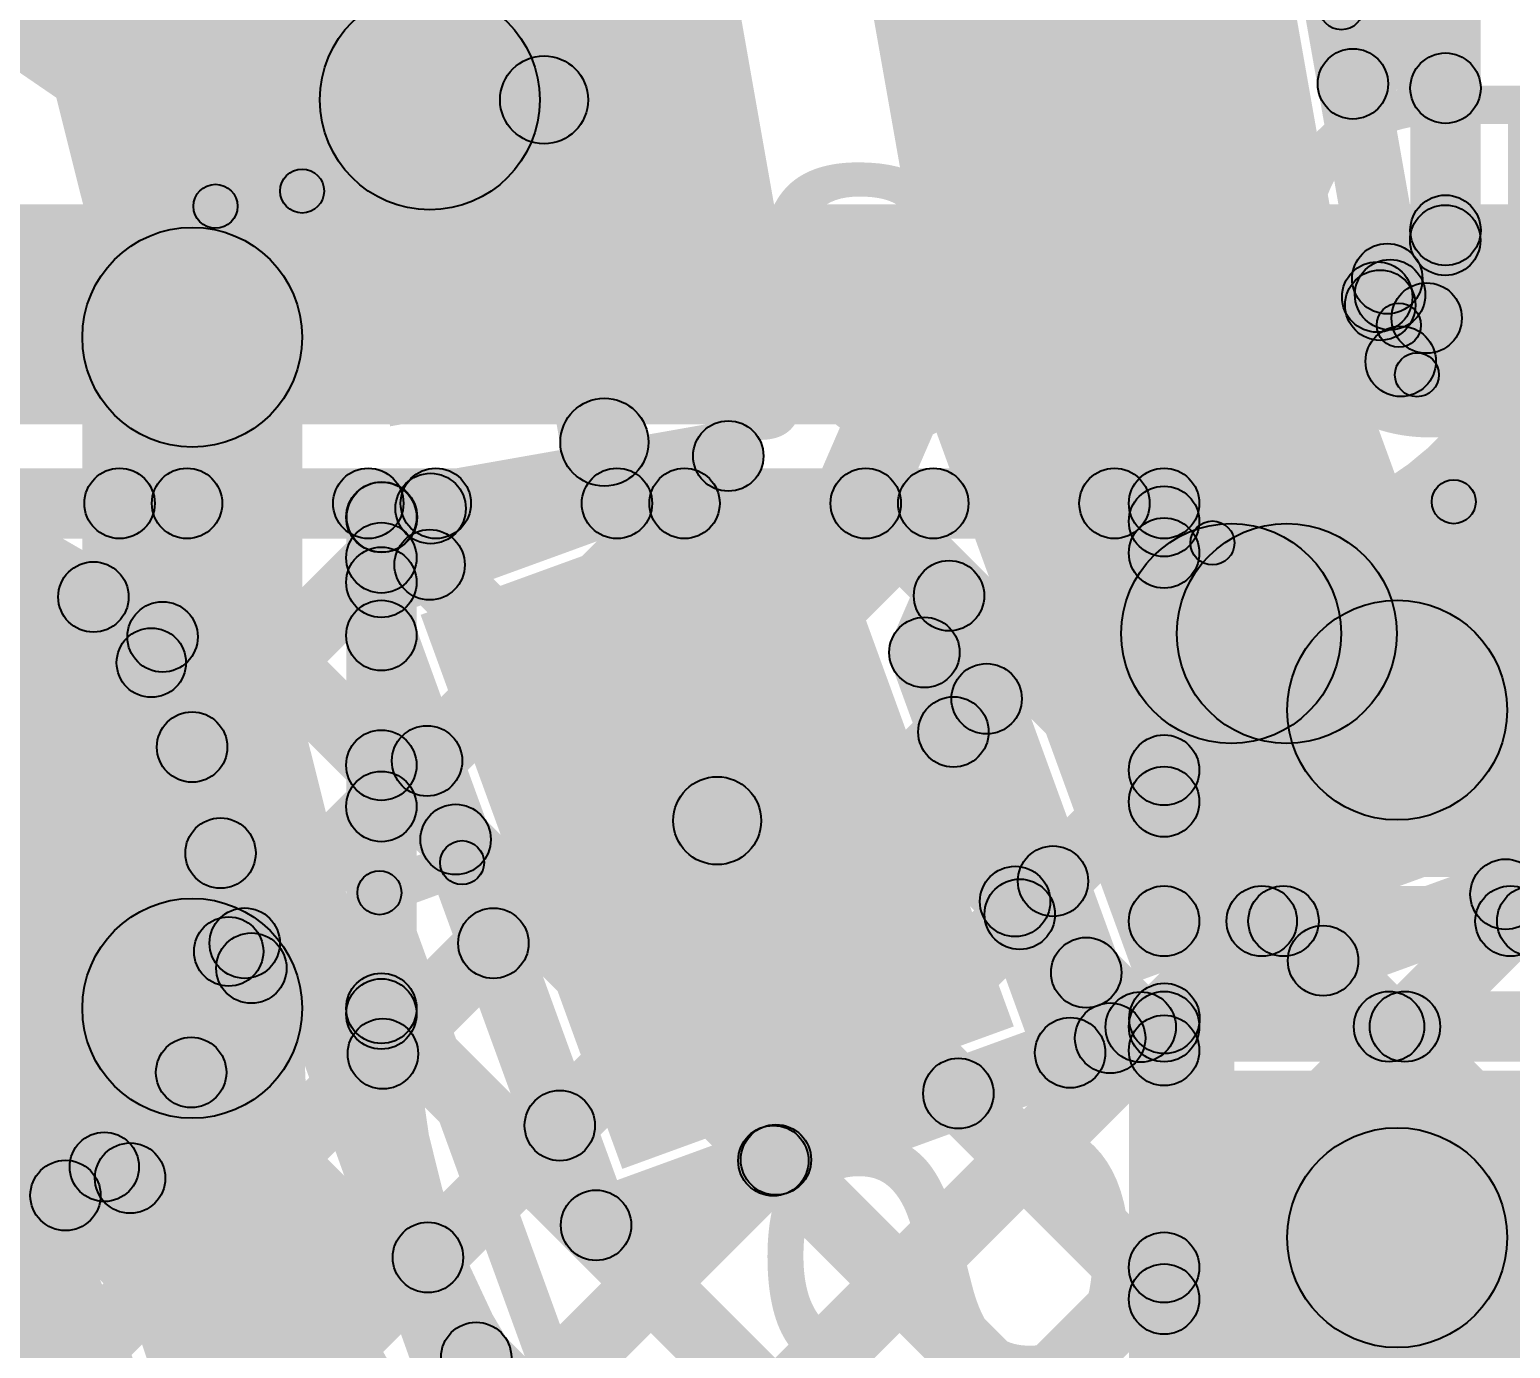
# Model space of a CAD drawing. Header units: millimetres. Extents: x -2.17 to 2.17, y -2.17 to 2.17.
# Drawn here: x -1.1565 to -0.9881, y -0.3796 to -0.2296 of the extents above; entities that cross this region are included whole.
import ezdxf

# ---------------------------------------------------------------- set-up
doc = ezdxf.new("R2010")
doc.units = ezdxf.units.MM
doc.header["$MEASUREMENT"] = 0
for name, color, linetype in [('BottomLayer', 5, 'Continuous'), ('BottomOverlay', 54, 'Continuous'), ('BottomPaste', 16, 'Continuous'), ('BottomSolder', 6, 'Continuous'), ('Mechanical2', 216, 'Continuous'), ('TopLayer', 1, 'Continuous'), ('TopOverlay', 2, 'Continuous'), ('TopPaste', 8, 'Continuous'), ('TopSolder', 216, 'Continuous')]:
    doc.layers.add(name, color=color, linetype=linetype)

# ---------------------------------------------------------------- blocks, each defined once
blk = doc.blocks.new('S______B______B_48')
at = {"layer": 'BottomLayer'}
for points in [[(-0.015, 0.0175), (-0.015, -0.0175), (-0.045, -0.0175), (-0.045, 0.0175)], [(0.045, 0.0175), (0.045, -0.0175), (0.015, -0.0175), (0.015, 0.0175)]]:
    blk.add_hatch(color=5, dxfattribs=at).paths.add_polyline_path(points)
at = {"layer": 'BottomOverlay'}
h = blk.add_hatch(color=54, dxfattribs=at)
edge = h.paths.add_edge_path()
edge.add_arc((-0.049, 0.021), 0.0025, 0, 360)
h = blk.add_hatch(color=54, dxfattribs=at)
edge = h.paths.add_edge_path()
edge.add_arc((-0.049, 0.021), 0.0025, 0, 360)
for points in [[(-0.049, 0.0185), (-0.049, 0.0235), (0.049, 0.0235), (0.049, 0.0185)], [(-0.0515, 0.021), (-0.0465, 0.021), (-0.0465, -0.021), (-0.0515, -0.021)], [(0.0465, 0.021), (0.0515, 0.021), (0.0515, -0.021), (0.0465, -0.021)], [(-0.049, -0.0235), (-0.049, -0.0185), (0.049, -0.0185), (0.049, -0.0235)]]:
    blk.add_hatch(color=54, dxfattribs=at).paths.add_polyline_path(points)
h = blk.add_hatch(color=54, dxfattribs=at)
edge = h.paths.add_edge_path()
edge.add_arc((0.049, 0.021), 0.0025, 0, 360)
h = blk.add_hatch(color=54, dxfattribs=at)
edge = h.paths.add_edge_path()
edge.add_arc((0.049, 0.021), 0.0025, 0, 360)
h = blk.add_hatch(color=54, dxfattribs=at)
edge = h.paths.add_edge_path()
edge.add_arc((-0.049, -0.021), 0.0025, 0, 360)
h = blk.add_hatch(color=54, dxfattribs=at)
edge = h.paths.add_edge_path()
edge.add_arc((-0.049, -0.021), 0.0025, 0, 360)
h = blk.add_hatch(color=54, dxfattribs=at)
edge = h.paths.add_edge_path()
edge.add_arc((0.049, -0.021), 0.0025, 0, 360)
h = blk.add_hatch(color=54, dxfattribs=at)
edge = h.paths.add_edge_path()
edge.add_arc((0.049, -0.021), 0.0025, 0, 360)
at = {"layer": 'BottomPaste'}
for points in [[(-0.015, 0.0175), (-0.015, -0.0175), (-0.045, -0.0175), (-0.045, 0.0175)], [(0.045, 0.0175), (0.045, -0.0175), (0.015, -0.0175), (0.015, 0.0175)]]:
    blk.add_hatch(color=16, dxfattribs=at).paths.add_polyline_path(points)
at = {"layer": 'BottomSolder'}
for points in [[(-0.011, 0.0215), (-0.011, -0.0215), (-0.049, -0.0215), (-0.049, 0.0215)], [(0.049, 0.0215), (0.049, -0.0215), (0.011, -0.0215), (0.011, 0.0215)]]:
    blk.add_hatch(color=6, dxfattribs=at).paths.add_polyline_path(points)
at = {"layer": 'BottomOverlay'}
for centre in [(-0.049, 0.021), (-0.049, 0.021), (0.049, 0.021), (0.049, 0.021), (-0.049, -0.021), (-0.049, -0.021), (0.049, -0.021), (0.049, -0.021)]:
    blk.add_circle(centre, 0.0025, dxfattribs=at)
blk = doc.blocks.new('TEST_POINT_B_111')
at = {"layer": 'BottomLayer'}
blk.add_hatch(color=5, dxfattribs=at).paths.add_polyline_path([(0.015, 0.03), (-0.015, 0.03), (-0.03, 0.015), (-0.03, -0.015), (-0.015, -0.03), (0.015, -0.03), (0.03, -0.015), (0.03, 0.015)])
at = {"layer": 'BottomOverlay'}
h = blk.add_hatch(color=54, dxfattribs=at)
edge = h.paths.add_edge_path()
edge.add_arc((-0.017, 0.037), 0.00394, 0, 360)
h = blk.add_hatch(color=54, dxfattribs=at)
edge = h.paths.add_edge_path()
edge.add_arc((-0.017, 0.037), 0.00394, 0, 360)
h = blk.add_hatch(color=54, dxfattribs=at)
edge = h.paths.add_edge_path()
edge.add_arc((-0.017, 0.037), 0.00394, 0, 360)
for points in [[(0.017, 0.04094), (0.017, 0.03306), (-0.017, 0.03306), (-0.017, 0.04094)], [(0.017, 0.04094), (0.017, 0.03306), (-0.017, 0.03306), (-0.017, 0.04094)], [(-0.01978, 0.03978), (-0.01422, 0.03422), (-0.03422, 0.01422), (-0.03978, 0.01978)], [(0.03978, 0.01978), (0.03422, 0.01422), (0.01422, 0.03422), (0.01978, 0.03978)], [(-0.03306, -0.017), (-0.04094, -0.017), (-0.04094, 0.017), (-0.03306, 0.017)], [(0.04094, -0.017), (0.03306, -0.017), (0.03306, 0.017), (0.04094, 0.017)], [(-0.01422, -0.03422), (-0.01978, -0.03978), (-0.03978, -0.01978), (-0.03422, -0.01422)], [(0.03422, -0.01422), (0.03978, -0.01978), (0.01978, -0.03978), (0.01422, -0.03422)], [(0.017, -0.03306), (0.017, -0.04094), (-0.017, -0.04094), (-0.017, -0.03306)], [(0.017, -0.03306), (0.017, -0.04094), (-0.017, -0.04094), (-0.017, -0.03306)]]:
    blk.add_hatch(color=54, dxfattribs=at).paths.add_polyline_path(points)
h = blk.add_hatch(color=54, dxfattribs=at)
edge = h.paths.add_edge_path()
edge.add_arc((0.017, 0.037), 0.00394, 0, 360)
h = blk.add_hatch(color=54, dxfattribs=at)
edge = h.paths.add_edge_path()
edge.add_arc((0.017, 0.037), 0.00394, 0, 360)
h = blk.add_hatch(color=54, dxfattribs=at)
edge = h.paths.add_edge_path()
edge.add_arc((0.017, 0.037), 0.00394, 0, 360)
h = blk.add_hatch(color=54, dxfattribs=at)
edge = h.paths.add_edge_path()
edge.add_arc((-0.037, 0.017), 0.00394, 0, 360)
h = blk.add_hatch(color=54, dxfattribs=at)
edge = h.paths.add_edge_path()
edge.add_arc((-0.037, 0.017), 0.00394, 0, 360)
h = blk.add_hatch(color=54, dxfattribs=at)
edge = h.paths.add_edge_path()
edge.add_arc((0.037, 0.017), 0.00394, 0, 360)
h = blk.add_hatch(color=54, dxfattribs=at)
edge = h.paths.add_edge_path()
edge.add_arc((0.037, 0.017), 0.00394, 0, 360)
h = blk.add_hatch(color=54, dxfattribs=at)
edge = h.paths.add_edge_path()
edge.add_arc((-0.037, -0.017), 0.00394, 0, 360)
h = blk.add_hatch(color=54, dxfattribs=at)
edge = h.paths.add_edge_path()
edge.add_arc((-0.037, -0.017), 0.00394, 0, 360)
h = blk.add_hatch(color=54, dxfattribs=at)
edge = h.paths.add_edge_path()
edge.add_arc((0.037, -0.017), 0.00394, 0, 360)
h = blk.add_hatch(color=54, dxfattribs=at)
edge = h.paths.add_edge_path()
edge.add_arc((0.037, -0.017), 0.00394, 0, 360)
h = blk.add_hatch(color=54, dxfattribs=at)
edge = h.paths.add_edge_path()
edge.add_arc((-0.017, -0.037), 0.00394, 0, 360)
h = blk.add_hatch(color=54, dxfattribs=at)
edge = h.paths.add_edge_path()
edge.add_arc((-0.017, -0.037), 0.00394, 0, 360)
h = blk.add_hatch(color=54, dxfattribs=at)
edge = h.paths.add_edge_path()
edge.add_arc((-0.017, -0.037), 0.00394, 0, 360)
h = blk.add_hatch(color=54, dxfattribs=at)
edge = h.paths.add_edge_path()
edge.add_arc((0.017, -0.037), 0.00394, 0, 360)
h = blk.add_hatch(color=54, dxfattribs=at)
edge = h.paths.add_edge_path()
edge.add_arc((0.017, -0.037), 0.00394, 0, 360)
h = blk.add_hatch(color=54, dxfattribs=at)
edge = h.paths.add_edge_path()
edge.add_arc((0.017, -0.037), 0.00394, 0, 360)
at = {"layer": 'BottomPaste'}
blk.add_hatch(color=16, dxfattribs=at).paths.add_polyline_path([(0.015, 0.03), (-0.015, 0.03), (-0.03, 0.015), (-0.03, -0.015), (-0.015, -0.03), (0.015, -0.03), (0.03, -0.015), (0.03, 0.015)])
at = {"layer": 'BottomSolder'}
blk.add_hatch(color=6, dxfattribs=at).paths.add_polyline_path([(0.017, 0.034), (-0.017, 0.034), (-0.034, 0.017), (-0.034, -0.017), (-0.017, -0.034), (0.017, -0.034), (0.034, -0.017), (0.034, 0.017)])
at = {"layer": 'BottomOverlay'}
for centre in [(-0.017, 0.037), (-0.017, 0.037), (-0.017, 0.037), (0.017, 0.037), (0.017, 0.037), (0.017, 0.037), (-0.037, 0.017), (-0.037, 0.017), (0.037, 0.017), (0.037, 0.017), (-0.037, -0.017), (-0.037, -0.017), (0.037, -0.017), (0.037, -0.017), (-0.017, -0.037), (-0.017, -0.037), (-0.017, -0.037), (0.017, -0.037), (0.017, -0.037), (0.017, -0.037)]:
    blk.add_circle(centre, 0.00394, dxfattribs=at)
blk = doc.blocks.new('WS2812B_M____215')
at = {"layer": 'TopLayer'}
for points in [[(0.03504, 0.05079), (0.09409, 0.05079), (0.09409, 0.01142), (0.03504, 0.01142)], [(0.03504, -0.01142), (0.09409, -0.01142), (0.09409, -0.05079), (0.03504, -0.05079)]]:
    blk.add_hatch(color=1, dxfattribs=at).paths.add_polyline_path(points)
at = {"layer": 'TopOverlay'}
h = blk.add_hatch(color=2, dxfattribs=at)
edge = h.paths.add_edge_path()
edge.add_arc((0.07, 0.06), 0.0025, 0, 360)
h = blk.add_hatch(color=2, dxfattribs=at)
edge = h.paths.add_edge_path()
edge.add_arc((0.07, -0.06), 0.0025, 0, 360)
for points in [[(0.0725, -0.07), (0.0675, -0.07), (0.0675, -0.06), (0.0725, -0.06)], [(-0.07, -0.0725), (-0.07, -0.0675), (0.07, -0.0675), (0.07, -0.0725)]]:
    blk.add_hatch(color=2, dxfattribs=at).paths.add_polyline_path(points)
h = blk.add_hatch(color=2, dxfattribs=at)
edge = h.paths.add_edge_path()
edge.add_arc((0.07, -0.07), 0.0025, 0, 360)
h = blk.add_hatch(color=2, dxfattribs=at)
edge = h.paths.add_edge_path()
edge.add_arc((0.07, -0.07), 0.0025, 0, 360)
at = {"layer": 'TopPaste'}
for points in [[(0.03504, 0.05079), (0.09409, 0.05079), (0.09409, 0.01142), (0.03504, 0.01142)], [(0.03504, -0.01142), (0.09409, -0.01142), (0.09409, -0.05079), (0.03504, -0.05079)]]:
    blk.add_hatch(color=8, dxfattribs=at).paths.add_polyline_path(points)
at = {"layer": 'TopSolder'}
for points in [[(0.03104, 0.05479), (0.09809, 0.05479), (0.09809, 0.00742), (0.03104, 0.00742)], [(0.03104, -0.00742), (0.09809, -0.00742), (0.09809, -0.05479), (0.03104, -0.05479)]]:
    blk.add_hatch(color=216, dxfattribs=at).paths.add_polyline_path(points)
at = {"layer": 'TopOverlay'}
for centre in [(0.07, 0.06), (0.07, -0.06), (0.07, -0.07), (0.07, -0.07)]:
    blk.add_circle(centre, 0.0025, dxfattribs=at)
blk = doc.blocks.new('WS2812B_M____216')
at = {"layer": 'TopLayer'}
for points in [[(-0.09409, 0.05079), (-0.03504, 0.05079), (-0.03504, 0.01142), (-0.09409, 0.01142)], [(-0.09409, -0.01142), (-0.03504, -0.01142), (-0.03504, -0.05079), (-0.09409, -0.05079)]]:
    blk.add_hatch(color=1, dxfattribs=at).paths.add_polyline_path(points)
at = {"layer": 'TopOverlay'}
for points in [[(-0.0675, 0.06), (-0.0725, 0.06), (-0.0725, 0.07), (-0.0675, 0.07)], [(-0.0675, -0.07), (-0.0725, -0.07), (-0.0725, -0.06), (-0.0675, -0.06)], [(-0.07, -0.0725), (-0.07, -0.0675), (0.07, -0.0675), (0.07, -0.0725)]]:
    blk.add_hatch(color=2, dxfattribs=at).paths.add_polyline_path(points)
h = blk.add_hatch(color=2, dxfattribs=at)
edge = h.paths.add_edge_path()
edge.add_arc((-0.091, 0.061), 0.0025, 0, 360)
h = blk.add_hatch(color=2, dxfattribs=at)
edge = h.paths.add_edge_path()
edge.add_arc((-0.085, 0.061), 0.0025, 0, 360)
h = blk.add_hatch(color=2, dxfattribs=at)
edge = h.paths.add_edge_path()
edge.add_arc((-0.07, 0.06), 0.0025, 0, 360)
h = blk.add_hatch(color=2, dxfattribs=at)
edge = h.paths.add_edge_path()
edge.add_arc((-0.07, -0.06), 0.0025, 0, 360)
h = blk.add_hatch(color=2, dxfattribs=at)
edge = h.paths.add_edge_path()
edge.add_arc((-0.07, -0.07), 0.0025, 0, 360)
h = blk.add_hatch(color=2, dxfattribs=at)
edge = h.paths.add_edge_path()
edge.add_arc((-0.07, -0.07), 0.0025, 0, 360)
at = {"layer": 'TopPaste'}
for points in [[(-0.09409, 0.05079), (-0.03504, 0.05079), (-0.03504, 0.01142), (-0.09409, 0.01142)], [(-0.09409, -0.01142), (-0.03504, -0.01142), (-0.03504, -0.05079), (-0.09409, -0.05079)]]:
    blk.add_hatch(color=8, dxfattribs=at).paths.add_polyline_path(points)
at = {"layer": 'TopSolder'}
for points in [[(-0.09809, 0.05479), (-0.03104, 0.05479), (-0.03104, 0.00742), (-0.09809, 0.00742)], [(-0.09809, -0.00742), (-0.03104, -0.00742), (-0.03104, -0.05479), (-0.09809, -0.05479)]]:
    blk.add_hatch(color=216, dxfattribs=at).paths.add_polyline_path(points)
at = {"layer": 'TopOverlay', "const_width": 0.005}
blk.add_lwpolyline([(-0.085, 0.061, 1), (-0.091, 0.061, 1)], format="xyb", close=True, dxfattribs=at)
at = {"layer": 'TopOverlay'}
for centre in [(-0.091, 0.061), (-0.085, 0.061), (-0.07, 0.06), (-0.07, -0.06), (-0.07, -0.07), (-0.07, -0.07)]:
    blk.add_circle(centre, 0.0025, dxfattribs=at)

msp = doc.modelspace()

# ---------------------------------------------------------------- hatches: boundary and pattern name
at = {"layer": 'BottomLayer'}
for points in [[(-2.072, -0.2745), (-2.072, -0.2495), (-0.707, -0.2495), (-0.707, -0.2745)], [(-2.02145, -0.2875), (-2.02145, -0.2795), (-1.0275, -0.2795), (-1.0275, -0.2875)], [(-1.20267, -0.43809), (-1.20833, -0.43243), (-1.05657, -0.28067), (-1.05091, -0.28633)], [(-1.14641, -0.29697), (-1.15207, -0.29131), (-1.14142, -0.28067), (-1.13577, -0.28633)], [(-1.1491, -0.28633), (-1.14345, -0.28067), (-1.01967, -0.40445), (-1.02533, -0.4101)], [(-1.13519, -0.31404), (-1.14085, -0.30838), (-1.11314, -0.28067), (-1.10748, -0.28633)], [(-1.12921, -0.33634), (-1.13487, -0.33069), (-1.08486, -0.28067), (-1.0792, -0.28633)], [(-1.12082, -0.28633), (-1.11516, -0.28067), (-1.02467, -0.37116), (-1.03033, -0.37682)], [(-1.09253, -0.28633), (-1.08688, -0.28067), (-1.02467, -0.34288), (-1.03033, -0.34853)], [(-1.06425, -0.28633), (-1.05859, -0.28067), (-1.02467, -0.31459), (-1.03033, -0.32025)], [(-1.03597, -0.28633), (-1.03031, -0.28067), (-1.02467, -0.28631), (-1.03033, -0.29197)], [(-1.20267, -0.46637), (-1.20833, -0.46071), (-1.03033, -0.28271), (-1.02467, -0.28837)], [(-1.16726, -0.28836), (-1.16326, -0.28143), (-1.13938, -0.29522), (-1.14338, -0.30215)], [(-1.0235, -0.331), (-1.0315, -0.331), (-1.0315, -0.2835), (-1.0235, -0.2835)], [(-1.001, -0.3195), (-1.001, -0.2945), (-0.94974, -0.2945), (-0.94974, -0.3195)], [(-1.14524, -0.29972), (-1.13751, -0.29765), (-1.12742, -0.33532), (-1.13515, -0.33739)], [(-1.12587, -0.41785), (-1.13152, -0.41219), (-1.03033, -0.311), (-1.02467, -0.31665)], [(-1.13762, -0.3261), (-1.13196, -0.32044), (-1.01967, -0.43273), (-1.02533, -0.43839)], [(-1.10475, -0.42502), (-1.11041, -0.41936), (-1.01922, -0.32817), (-1.01356, -0.33383)], [(-1.0275, -0.335), (-1.0275, -0.327), (-0.9745, -0.327), (-0.9745, -0.335)], [(-1.01675, -0.33383), (-1.01109, -0.32817), (-0.99909, -0.34017), (-1.00475, -0.34583)], [(-0.99728, -0.34583), (-1.00293, -0.34017), (-0.99093, -0.32817), (-0.98528, -0.33383)], [(-0.98847, -0.33383), (-0.98281, -0.32817), (-0.95987, -0.35111), (-0.96553, -0.35677)], [(-1.14161, -0.36223), (-1.14853, -0.35823), (-1.13475, -0.33435), (-1.12782, -0.33835)], [(-1.0275, -0.347), (-1.0275, -0.339), (-0.9745, -0.339), (-0.9745, -0.347)], [(-1.0235, -0.391), (-1.0315, -0.391), (-1.0315, -0.343), (-1.0235, -0.343)], [(-1.14096, -0.35104), (-1.1353, -0.34538), (-1.0474, -0.43328), (-1.05306, -0.43894)], [(-1.18171, -0.37419), (-1.18378, -0.36646), (-1.14611, -0.35637), (-1.14404, -0.3641)], [(-1.15525, -0.36503), (-1.14959, -0.35938), (-1.07569, -0.43328), (-1.08134, -0.43894)], [(-0.9885, -0.43915), (-1.0135, -0.43915), (-1.0135, -0.367), (-0.9885, -0.367)], [(-1.09039, -0.43894), (-1.09604, -0.43328), (-1.03033, -0.36757), (-1.02467, -0.37322)]]:
    msp.add_hatch(color=5, dxfattribs=at).paths.add_polyline_path(points)
h = msp.add_hatch(color=5, dxfattribs=at)
edge = h.paths.add_edge_path()
edge.add_arc((-1.14627, -0.2835), 0.004, 0, 360)
h = msp.add_hatch(color=5, dxfattribs=at)
edge = h.paths.add_edge_path()
edge.add_arc((-1.1386, -0.2835), 0.004, 0, 360)
h = msp.add_hatch(color=5, dxfattribs=at)
edge = h.paths.add_edge_path()
edge.add_arc((-1.11799, -0.2835), 0.004, 0, 360)
h = msp.add_hatch(color=5, dxfattribs=at)
edge = h.paths.add_edge_path()
edge.add_arc((-1.11031, -0.2835), 0.004, 0, 360)
h = msp.add_hatch(color=5, dxfattribs=at)
edge = h.paths.add_edge_path()
edge.add_arc((-1.08971, -0.2835), 0.004, 0, 360)
h = msp.add_hatch(color=5, dxfattribs=at)
edge = h.paths.add_edge_path()
edge.add_arc((-1.08203, -0.2835), 0.004, 0, 360)
h = msp.add_hatch(color=5, dxfattribs=at)
edge = h.paths.add_edge_path()
edge.add_arc((-1.06142, -0.2835), 0.004, 0, 360)
h = msp.add_hatch(color=5, dxfattribs=at)
edge = h.paths.add_edge_path()
edge.add_arc((-1.05374, -0.2835), 0.004, 0, 360)
h = msp.add_hatch(color=5, dxfattribs=at)
edge = h.paths.add_edge_path()
edge.add_arc((-1.03314, -0.2835), 0.004, 0, 360)
h = msp.add_hatch(color=5, dxfattribs=at)
edge = h.paths.add_edge_path()
edge.add_arc((-1.0275, -0.2835), 0.004, 0, 360)
h = msp.add_hatch(color=5, dxfattribs=at)
edge = h.paths.add_edge_path()
edge.add_arc((-1.0275, -0.2835), 0.004, 0, 360)
h = msp.add_hatch(color=5, dxfattribs=at)
edge = h.paths.add_edge_path()
edge.add_arc((-1.0275, -0.28554), 0.004, 0, 360)
h = msp.add_hatch(color=5, dxfattribs=at)
edge = h.paths.add_edge_path()
edge.add_arc((-1.0275, -0.28914), 0.004, 0, 360)
h = msp.add_hatch(color=5, dxfattribs=at)
edge = h.paths.add_edge_path()
edge.add_arc((-1.14924, -0.29414), 0.004, 0, 360)
h = msp.add_hatch(color=5, dxfattribs=at)
edge = h.paths.add_edge_path()
edge.add_arc((-1.001, -0.307), 0.0125, 0, 360)
h = msp.add_hatch(color=5, dxfattribs=at)
edge = h.paths.add_edge_path()
edge.add_arc((-1.14138, -0.29868), 0.004, 0, 360)
h = msp.add_hatch(color=5, dxfattribs=at)
edge = h.paths.add_edge_path()
edge.add_arc((-1.14138, -0.29868), 0.004, 0, 360)
h = msp.add_hatch(color=5, dxfattribs=at)
edge = h.paths.add_edge_path()
edge.add_arc((-1.13802, -0.31121), 0.004, 0, 360)
h = msp.add_hatch(color=5, dxfattribs=at)
edge = h.paths.add_edge_path()
edge.add_arc((-1.0275, -0.31383), 0.004, 0, 360)
h = msp.add_hatch(color=5, dxfattribs=at)
edge = h.paths.add_edge_path()
edge.add_arc((-1.0275, -0.31742), 0.004, 0, 360)
h = msp.add_hatch(color=5, dxfattribs=at)
edge = h.paths.add_edge_path()
edge.add_arc((-1.13479, -0.32327), 0.004, 0, 360)
h = msp.add_hatch(color=5, dxfattribs=at)
edge = h.paths.add_edge_path()
edge.add_arc((-1.0275, -0.331), 0.004, 0, 360)
h = msp.add_hatch(color=5, dxfattribs=at)
edge = h.paths.add_edge_path()
edge.add_arc((-1.0275, -0.331), 0.004, 0, 360)
h = msp.add_hatch(color=5, dxfattribs=at)
edge = h.paths.add_edge_path()
edge.add_arc((-1.01639, -0.331), 0.004, 0, 360)
h = msp.add_hatch(color=5, dxfattribs=at)
edge = h.paths.add_edge_path()
edge.add_arc((-1.01392, -0.331), 0.004, 0, 360)
h = msp.add_hatch(color=5, dxfattribs=at)
edge = h.paths.add_edge_path()
edge.add_arc((-0.98811, -0.331), 0.004, 0, 360)
h = msp.add_hatch(color=5, dxfattribs=at)
edge = h.paths.add_edge_path()
edge.add_arc((-0.98564, -0.331), 0.004, 0, 360)
h = msp.add_hatch(color=5, dxfattribs=at)
edge = h.paths.add_edge_path()
edge.add_arc((-1.13204, -0.33351), 0.004, 0, 360)
h = msp.add_hatch(color=5, dxfattribs=at)
edge = h.paths.add_edge_path()
edge.add_arc((-1.13128, -0.33635), 0.004, 0, 360)
h = msp.add_hatch(color=5, dxfattribs=at)
edge = h.paths.add_edge_path()
edge.add_arc((-1.13128, -0.33635), 0.004, 0, 360)
h = msp.add_hatch(color=5, dxfattribs=at)
edge = h.paths.add_edge_path()
edge.add_arc((-1.0275, -0.343), 0.004, 0, 360)
h = msp.add_hatch(color=5, dxfattribs=at)
edge = h.paths.add_edge_path()
edge.add_arc((-1.0275, -0.343), 0.004, 0, 360)
h = msp.add_hatch(color=5, dxfattribs=at)
edge = h.paths.add_edge_path()
edge.add_arc((-1.00192, -0.343), 0.004, 0, 360)
h = msp.add_hatch(color=5, dxfattribs=at)
edge = h.paths.add_edge_path()
edge.add_arc((-1.00011, -0.343), 0.004, 0, 360)
h = msp.add_hatch(color=5, dxfattribs=at)
edge = h.paths.add_edge_path()
edge.add_arc((-1.0275, -0.34571), 0.004, 0, 360)
h = msp.add_hatch(color=5, dxfattribs=at)
edge = h.paths.add_edge_path()
edge.add_arc((-1.13813, -0.34821), 0.004, 0, 360)
h = msp.add_hatch(color=5, dxfattribs=at)
edge = h.paths.add_edge_path()
edge.add_arc((-1.001, -0.367), 0.0125, 0, 360)
h = msp.add_hatch(color=5, dxfattribs=at)
edge = h.paths.add_edge_path()
edge.add_arc((-1.14507, -0.36023), 0.004, 0, 360)
h = msp.add_hatch(color=5, dxfattribs=at)
edge = h.paths.add_edge_path()
edge.add_arc((-1.14507, -0.36023), 0.004, 0, 360)
h = msp.add_hatch(color=5, dxfattribs=at)
edge = h.paths.add_edge_path()
edge.add_arc((-1.15242, -0.3622), 0.004, 0, 360)
h = msp.add_hatch(color=5, dxfattribs=at)
edge = h.paths.add_edge_path()
edge.add_arc((-1.0275, -0.37039), 0.004, 0, 360)
h = msp.add_hatch(color=5, dxfattribs=at)
edge = h.paths.add_edge_path()
edge.add_arc((-1.0275, -0.37399), 0.004, 0, 360)
at = {"layer": 'TopLayer'}
for points in [[(-1.01912, -0.18458), (-1.01124, -0.18319), (-0.99786, -0.25908), (-1.00574, -0.26046)], [(-1.10979, -0.19955), (-1.09994, -0.19782), (-1.09308, -0.23674), (-1.10292, -0.23848)], [(-0.9915, -0.25244), (-0.9995, -0.25244), (-0.9995, -0.199), (-0.9915, -0.199)], [(-1.07372, -0.32157), (-1.0829, -0.31758), (-1.04133, -0.22182), (-1.03215, -0.2258)], [(-1.01101, -0.22643), (-1.00535, -0.22078), (-0.99267, -0.23346), (-0.99833, -0.23911)], [(-1.0032, -0.23862), (-1.00886, -0.23296), (-0.99833, -0.22243), (-0.99267, -0.22809)], [(-1.10292, -0.23848), (-1.09308, -0.23674), (-1.08621, -0.27567), (-1.09606, -0.27741)], [(-1.00009, -0.26379), (-1.00575, -0.25813), (-0.99835, -0.25074), (-0.9927, -0.2564)], [(-1.00495, -0.26077), (-0.99929, -0.25512), (-0.99481, -0.2596), (-1.00047, -0.26526)], [(-1.00702, -0.2614), (-0.9995, -0.25866), (-0.99684, -0.26598), (-1.00435, -0.26872)], [(-1.1255, -0.34092), (-1.1505, -0.34092), (-1.1505, -0.26461), (-1.1255, -0.26461)], [(-1.11513, -0.29623), (-1.11787, -0.28872), (-1.07841, -0.27436), (-1.07568, -0.28187)], [(-1.11581, -0.28901), (-1.11719, -0.28113), (-1.07774, -0.27418), (-1.07635, -0.28205)], [(-1.11367, -0.29252), (-1.11933, -0.28686), (-1.11372, -0.28125), (-1.10807, -0.28691)], [(-1.11926, -0.28789), (-1.1136, -0.28223), (-1.10818, -0.28765), (-1.11384, -0.29331)], [(-1.1125, -0.29247), (-1.1205, -0.29247), (-1.1205, -0.28507), (-1.1125, -0.28507)], [(-1.01986, -0.3108), (-1.01986, -0.2858), (-1.01355, -0.2858), (-1.01355, -0.3108)], [(-1.01355, -0.3108), (-1.01355, -0.2858), (-0.91525, -0.2858), (-0.91525, -0.3108)], [(-1.1125, -0.29852), (-1.1205, -0.29852), (-1.1205, -0.29247), (-1.1125, -0.29247)], [(-1.05108, -0.30204), (-1.05841, -0.29886), (-1.05562, -0.29241), (-1.04828, -0.29559)], [(-1.05571, -0.29537), (-1.04819, -0.29263), (-1.02988, -0.34295), (-1.03739, -0.34568)], [(-1.12026, -0.29989), (-1.11274, -0.29715), (-1.08833, -0.36422), (-1.09585, -0.36696)], [(-1.1125, -0.34092), (-1.1205, -0.34092), (-1.1205, -0.29852), (-1.1125, -0.29852)], [(-1.0585, -0.30182), (-1.05099, -0.29908), (-1.03442, -0.3446), (-1.04194, -0.34734)], [(-1.04862, -0.31232), (-1.05428, -0.30667), (-1.05051, -0.30289), (-1.04485, -0.30855)], [(-1.11367, -0.3208), (-1.11933, -0.31514), (-1.11414, -0.30995), (-1.10848, -0.31561)], [(-1.11933, -0.3161), (-1.11367, -0.31045), (-1.10523, -0.31889), (-1.11088, -0.32455)], [(-1.05893, -0.40748), (-1.06458, -0.40182), (-0.98589, -0.32313), (-0.98024, -0.32879)], [(-1.03227, -0.34807), (-1.035, -0.34056), (-0.9845, -0.32217), (-0.98176, -0.32969)], [(-1.04108, -0.33306), (-1.04673, -0.3274), (-1.04296, -0.32363), (-1.03731, -0.32929)], [(-1.04727, -0.3316), (-1.04161, -0.32594), (-1.03352, -0.33403), (-1.03918, -0.33968)], [(-0.99151, -0.33078), (-0.98585, -0.32513), (-0.93457, -0.37641), (-0.94023, -0.38206)], [(-1.1135, -0.34892), (-1.11916, -0.34326), (-1.10659, -0.33069), (-1.10093, -0.33635)], [(-1.01225, -0.33833), (-1.00659, -0.33267), (-0.96596, -0.3733), (-0.97162, -0.37896)], [(-1.01453, -0.39137), (-1.02019, -0.38571), (-0.96807, -0.33359), (-0.96242, -0.33925)], [(-1.11933, -0.34439), (-1.11367, -0.33873), (-1.05281, -0.39959), (-1.05846, -0.40525)], [(-1.08453, -0.40479), (-1.09018, -0.39914), (-1.03028, -0.33924), (-1.02463, -0.34489)], [(-1.03298, -0.34588), (-1.02733, -0.34022), (-0.9867, -0.38085), (-0.99235, -0.38651)], [(-1.09072, -0.36935), (-1.09346, -0.36183), (-1.03955, -0.34221), (-1.03681, -0.34973)], [(-1.05372, -0.35342), (-1.04806, -0.34777), (-1.00743, -0.3884), (-1.01309, -0.39406)], [(-1.10838, -0.37208), (-1.11404, -0.36642), (-1.09904, -0.35143), (-1.09339, -0.35708)], [(-1.09835, -0.39034), (-1.10401, -0.38468), (-1.07475, -0.35542), (-1.0691, -0.36108)], [(-1.07446, -0.36097), (-1.0688, -0.35532), (-1.03207, -0.39205), (-1.03773, -0.3977)], [(-1.0143, -0.39695), (-1.01703, -0.38944), (-0.96328, -0.36987), (-0.96054, -0.37739)], [(-1.10855, -0.38345), (-1.10289, -0.37779), (-1.07487, -0.40581), (-1.08053, -0.41147)]]:
    msp.add_hatch(color=1, dxfattribs=at).paths.add_polyline_path(points)
h = msp.add_hatch(color=1, dxfattribs=at)
edge = h.paths.add_edge_path()
edge.add_arc((-1.111, -0.23761), 0.0125, 0, 360)
h = msp.add_hatch(color=1, dxfattribs=at)
edge = h.paths.add_edge_path()
edge.add_arc((-1.111, -0.23761), 0.0125, 0, 360)
h = msp.add_hatch(color=1, dxfattribs=at)
edge = h.paths.add_edge_path()
edge.add_arc((-1.00603, -0.23579), 0.004, 0, 360)
h = msp.add_hatch(color=1, dxfattribs=at)
edge = h.paths.add_edge_path()
edge.add_arc((-0.9955, -0.23628), 0.004, 0, 360)
h = msp.add_hatch(color=1, dxfattribs=at)
edge = h.paths.add_edge_path()
edge.add_arc((-1.098, -0.23761), 0.005, 0, 360)
h = msp.add_hatch(color=1, dxfattribs=at)
edge = h.paths.add_edge_path()
edge.add_arc((-1.098, -0.23761), 0.005, 0, 360)
h = msp.add_hatch(color=1, dxfattribs=at)
edge = h.paths.add_edge_path()
edge.add_arc((-0.9955, -0.25244), 0.004, 0, 360)
h = msp.add_hatch(color=1, dxfattribs=at)
edge = h.paths.add_edge_path()
edge.add_arc((-0.9955, -0.25244), 0.004, 0, 360)
h = msp.add_hatch(color=1, dxfattribs=at)
edge = h.paths.add_edge_path()
edge.add_arc((-0.99553, -0.25357), 0.004, 0, 360)
h = msp.add_hatch(color=1, dxfattribs=at)
edge = h.paths.add_edge_path()
edge.add_arc((-1.138, -0.26461), 0.0125, 0, 360)
h = msp.add_hatch(color=1, dxfattribs=at)
edge = h.paths.add_edge_path()
edge.add_arc((-1.138, -0.26461), 0.0125, 0, 360)
h = msp.add_hatch(color=1, dxfattribs=at)
edge = h.paths.add_edge_path()
edge.add_arc((-1.00212, -0.25795), 0.004, 0, 360)
h = msp.add_hatch(color=1, dxfattribs=at)
edge = h.paths.add_edge_path()
edge.add_arc((-1.0018, -0.25977), 0.004, 0, 360)
h = msp.add_hatch(color=1, dxfattribs=at)
edge = h.paths.add_edge_path()
edge.add_arc((-1.00326, -0.26003), 0.004, 0, 360)
h = msp.add_hatch(color=1, dxfattribs=at)
edge = h.paths.add_edge_path()
edge.add_arc((-1.00292, -0.26096), 0.004, 0, 360)
h = msp.add_hatch(color=1, dxfattribs=at)
edge = h.paths.add_edge_path()
edge.add_arc((-0.99764, -0.26243), 0.004, 0, 360)
h = msp.add_hatch(color=1, dxfattribs=at)
edge = h.paths.add_edge_path()
edge.add_arc((-1.00059, -0.26735), 0.004, 0, 360)
h = msp.add_hatch(color=1, dxfattribs=at)
edge = h.paths.add_edge_path()
edge.add_arc((-1.00059, -0.26735), 0.004, 0, 360)
h = msp.add_hatch(color=1, dxfattribs=at)
edge = h.paths.add_edge_path()
edge.add_arc((-1.09114, -0.27654), 0.005, 0, 360)
h = msp.add_hatch(color=1, dxfattribs=at)
edge = h.paths.add_edge_path()
edge.add_arc((-1.07705, -0.27811), 0.004, 0, 360)
h = msp.add_hatch(color=1, dxfattribs=at)
edge = h.paths.add_edge_path()
edge.add_arc((-1.07705, -0.27811), 0.004, 0, 360)
h = msp.add_hatch(color=1, dxfattribs=at)
edge = h.paths.add_edge_path()
edge.add_arc((-1.1165, -0.28507), 0.004, 0, 360)
h = msp.add_hatch(color=1, dxfattribs=at)
edge = h.paths.add_edge_path()
edge.add_arc((-1.1165, -0.28507), 0.004, 0, 360)
h = msp.add_hatch(color=1, dxfattribs=at)
edge = h.paths.add_edge_path()
edge.add_arc((-1.11643, -0.28506), 0.004, 0, 360)
h = msp.add_hatch(color=1, dxfattribs=at)
edge = h.paths.add_edge_path()
edge.add_arc((-1.1109, -0.28408), 0.004, 0, 360)
h = msp.add_hatch(color=1, dxfattribs=at)
edge = h.paths.add_edge_path()
edge.add_arc((-1.1165, -0.28969), 0.004, 0, 360)
h = msp.add_hatch(color=1, dxfattribs=at)
edge = h.paths.add_edge_path()
edge.add_arc((-1.01986, -0.2983), 0.0125, 0, 360)
h = msp.add_hatch(color=1, dxfattribs=at)
edge = h.paths.add_edge_path()
edge.add_arc((-1.01986, -0.2983), 0.0125, 0, 360)
h = msp.add_hatch(color=1, dxfattribs=at)
edge = h.paths.add_edge_path()
edge.add_arc((-1.01355, -0.2983), 0.0125, 0, 360)
h = msp.add_hatch(color=1, dxfattribs=at)
edge = h.paths.add_edge_path()
edge.add_arc((-1.01355, -0.2983), 0.0125, 0, 360)
h = msp.add_hatch(color=1, dxfattribs=at)
edge = h.paths.add_edge_path()
edge.add_arc((-1.01355, -0.2983), 0.0125, 0, 360)
h = msp.add_hatch(color=1, dxfattribs=at)
edge = h.paths.add_edge_path()
edge.add_arc((-1.11101, -0.29048), 0.004, 0, 360)
h = msp.add_hatch(color=1, dxfattribs=at)
edge = h.paths.add_edge_path()
edge.add_arc((-1.1165, -0.29247), 0.004, 0, 360)
h = msp.add_hatch(color=1, dxfattribs=at)
edge = h.paths.add_edge_path()
edge.add_arc((-1.1165, -0.29247), 0.004, 0, 360)
h = msp.add_hatch(color=1, dxfattribs=at)
edge = h.paths.add_edge_path()
edge.add_arc((-1.1165, -0.29247), 0.004, 0, 360)
h = msp.add_hatch(color=1, dxfattribs=at)
edge = h.paths.add_edge_path()
edge.add_arc((-1.05195, -0.294), 0.004, 0, 360)
h = msp.add_hatch(color=1, dxfattribs=at)
edge = h.paths.add_edge_path()
edge.add_arc((-1.05195, -0.294), 0.004, 0, 360)
h = msp.add_hatch(color=1, dxfattribs=at)
edge = h.paths.add_edge_path()
edge.add_arc((-1.1165, -0.29852), 0.004, 0, 360)
h = msp.add_hatch(color=1, dxfattribs=at)
edge = h.paths.add_edge_path()
edge.add_arc((-1.1165, -0.29852), 0.004, 0, 360)
h = msp.add_hatch(color=1, dxfattribs=at)
edge = h.paths.add_edge_path()
edge.add_arc((-1.1165, -0.29852), 0.004, 0, 360)
h = msp.add_hatch(color=1, dxfattribs=at)
edge = h.paths.add_edge_path()
edge.add_arc((-1.05475, -0.30045), 0.004, 0, 360)
h = msp.add_hatch(color=1, dxfattribs=at)
edge = h.paths.add_edge_path()
edge.add_arc((-1.05475, -0.30045), 0.004, 0, 360)
h = msp.add_hatch(color=1, dxfattribs=at)
edge = h.paths.add_edge_path()
edge.add_arc((-1.04768, -0.30572), 0.004, 0, 360)
h = msp.add_hatch(color=1, dxfattribs=at)
edge = h.paths.add_edge_path()
edge.add_arc((-1.05145, -0.30949), 0.004, 0, 360)
h = msp.add_hatch(color=1, dxfattribs=at)
edge = h.paths.add_edge_path()
edge.add_arc((-1.1165, -0.31327), 0.004, 0, 360)
h = msp.add_hatch(color=1, dxfattribs=at)
edge = h.paths.add_edge_path()
edge.add_arc((-1.11131, -0.31278), 0.004, 0, 360)
h = msp.add_hatch(color=1, dxfattribs=at)
edge = h.paths.add_edge_path()
edge.add_arc((-1.1165, -0.31797), 0.004, 0, 360)
h = msp.add_hatch(color=1, dxfattribs=at)
edge = h.paths.add_edge_path()
edge.add_arc((-1.07831, -0.31958), 0.005, 0, 360)
h = msp.add_hatch(color=1, dxfattribs=at)
edge = h.paths.add_edge_path()
edge.add_arc((-1.10806, -0.32172), 0.004, 0, 360)
h = msp.add_hatch(color=1, dxfattribs=at)
edge = h.paths.add_edge_path()
edge.add_arc((-1.04013, -0.32646), 0.004, 0, 360)
h = msp.add_hatch(color=1, dxfattribs=at)
edge = h.paths.add_edge_path()
edge.add_arc((-1.04444, -0.32877), 0.004, 0, 360)
h = msp.add_hatch(color=1, dxfattribs=at)
edge = h.paths.add_edge_path()
edge.add_arc((-0.98868, -0.32795), 0.004, 0, 360)
h = msp.add_hatch(color=1, dxfattribs=at)
edge = h.paths.add_edge_path()
edge.add_arc((-1.04391, -0.33023), 0.004, 0, 360)
h = msp.add_hatch(color=1, dxfattribs=at)
edge = h.paths.add_edge_path()
edge.add_arc((-1.138, -0.34092), 0.0125, 0, 360)
h = msp.add_hatch(color=1, dxfattribs=at)
edge = h.paths.add_edge_path()
edge.add_arc((-1.138, -0.34092), 0.0125, 0, 360)
h = msp.add_hatch(color=1, dxfattribs=at)
edge = h.paths.add_edge_path()
edge.add_arc((-1.10376, -0.33352), 0.004, 0, 360)
h = msp.add_hatch(color=1, dxfattribs=at)
edge = h.paths.add_edge_path()
edge.add_arc((-1.00942, -0.3355), 0.004, 0, 360)
h = msp.add_hatch(color=1, dxfattribs=at)
edge = h.paths.add_edge_path()
edge.add_arc((-1.03635, -0.33686), 0.004, 0, 360)
h = msp.add_hatch(color=1, dxfattribs=at)
edge = h.paths.add_edge_path()
edge.add_arc((-1.1165, -0.34092), 0.004, 0, 360)
h = msp.add_hatch(color=1, dxfattribs=at)
edge = h.paths.add_edge_path()
edge.add_arc((-1.1165, -0.34092), 0.004, 0, 360)
h = msp.add_hatch(color=1, dxfattribs=at)
edge = h.paths.add_edge_path()
edge.add_arc((-1.1165, -0.34156), 0.004, 0, 360)
h = msp.add_hatch(color=1, dxfattribs=at)
edge = h.paths.add_edge_path()
edge.add_arc((-1.02746, -0.34207), 0.004, 0, 360)
h = msp.add_hatch(color=1, dxfattribs=at)
edge = h.paths.add_edge_path()
edge.add_arc((-1.03016, -0.34305), 0.004, 0, 360)
h = msp.add_hatch(color=1, dxfattribs=at)
edge = h.paths.add_edge_path()
edge.add_arc((-1.03363, -0.34431), 0.004, 0, 360)
h = msp.add_hatch(color=1, dxfattribs=at)
edge = h.paths.add_edge_path()
edge.add_arc((-1.03363, -0.34431), 0.004, 0, 360)
h = msp.add_hatch(color=1, dxfattribs=at)
edge = h.paths.add_edge_path()
edge.add_arc((-1.11633, -0.34609), 0.004, 0, 360)
h = msp.add_hatch(color=1, dxfattribs=at)
edge = h.paths.add_edge_path()
edge.add_arc((-1.03818, -0.34597), 0.004, 0, 360)
h = msp.add_hatch(color=1, dxfattribs=at)
edge = h.paths.add_edge_path()
edge.add_arc((-1.03818, -0.34597), 0.004, 0, 360)
h = msp.add_hatch(color=1, dxfattribs=at)
edge = h.paths.add_edge_path()
edge.add_arc((-1.05089, -0.3506), 0.004, 0, 360)
h = msp.add_hatch(color=1, dxfattribs=at)
edge = h.paths.add_edge_path()
edge.add_arc((-1.09621, -0.35425), 0.004, 0, 360)
h = msp.add_hatch(color=1, dxfattribs=at)
edge = h.paths.add_edge_path()
edge.add_arc((-1.07193, -0.35825), 0.004, 0, 360)
h = msp.add_hatch(color=1, dxfattribs=at)
edge = h.paths.add_edge_path()
edge.add_arc((-1.07163, -0.35814), 0.004, 0, 360)
h = msp.add_hatch(color=1, dxfattribs=at)
edge = h.paths.add_edge_path()
edge.add_arc((-1.09209, -0.36559), 0.004, 0, 360)
h = msp.add_hatch(color=1, dxfattribs=at)
edge = h.paths.add_edge_path()
edge.add_arc((-1.09209, -0.36559), 0.004, 0, 360)
h = msp.add_hatch(color=1, dxfattribs=at)
edge = h.paths.add_edge_path()
edge.add_arc((-1.11121, -0.36925), 0.004, 0, 360)
h = msp.add_hatch(color=1, dxfattribs=at)
edge = h.paths.add_edge_path()
edge.add_arc((-1.10572, -0.38062), 0.004, 0, 360)

# ---------------------------------------------------------------- linework, layer by layer
at = {"layer": 'BottomLayer'}
for centre, radius in [((-1.14627, -0.2835), 0.004), ((-1.1386, -0.2835), 0.004), ((-1.11799, -0.2835), 0.004), ((-1.11031, -0.2835), 0.004), ((-1.08971, -0.2835), 0.004), ((-1.08203, -0.2835), 0.004), ((-1.06142, -0.2835), 0.004), ((-1.05374, -0.2835), 0.004), ((-1.03314, -0.2835), 0.004), ((-1.0275, -0.2835), 0.004), ((-1.0275, -0.2835), 0.004), ((-1.0275, -0.28554), 0.004), ((-1.0275, -0.28914), 0.004), ((-1.14924, -0.29414), 0.004), ((-1.001, -0.307), 0.0125), ((-1.14138, -0.29868), 0.004), ((-1.14138, -0.29868), 0.004), ((-1.13802, -0.31121), 0.004), ((-1.0275, -0.31383), 0.004), ((-1.0275, -0.31742), 0.004), ((-1.13479, -0.32327), 0.004), ((-1.0275, -0.331), 0.004), ((-1.0275, -0.331), 0.004), ((-1.01639, -0.331), 0.004), ((-1.01392, -0.331), 0.004), ((-0.98811, -0.331), 0.004), ((-0.98564, -0.331), 0.004), ((-1.13204, -0.33351), 0.004), ((-1.13128, -0.33635), 0.004), ((-1.13128, -0.33635), 0.004), ((-1.0275, -0.343), 0.004), ((-1.0275, -0.343), 0.004), ((-1.00192, -0.343), 0.004), ((-1.00011, -0.343), 0.004), ((-1.0275, -0.34571), 0.004), ((-1.13813, -0.34821), 0.004), ((-1.001, -0.367), 0.0125), ((-1.14507, -0.36023), 0.004), ((-1.14507, -0.36023), 0.004), ((-1.15242, -0.3622), 0.004), ((-1.0275, -0.37039), 0.004), ((-1.0275, -0.37399), 0.004)]:
    msp.add_circle(centre, radius, dxfattribs=at)
at = {"layer": 'Mechanical2', "const_width": 0.01}
for points in [[(2.16535, 0.001, 1), (-2.16535, 0.001, 1)], [(2.08135, -0.01, 1), (-2.04935, -0.01, 1)], [(1.84055, 0.001, 1), (-1.84055, 0.001, 1)], [(1.6437, 0.001, 1), (-1.6437, 0.001, 1)], [(1.50394, 0, 1), (-1.50394, 0, 1)], [(1.30709, 0.001, 1), (-1.30709, 0.001, 1)], [(1.17323, 0.001, 1), (-1.17323, 0.001, 1)]]:
    msp.add_lwpolyline(points, format="xyb", close=True, dxfattribs=at)
at = {"layer": 'TopLayer'}
for points, const_width in [([(-1.111, -0.23761, -0.414214), (-1.176, -0.17261)], 0.025), ([(-1.138, -0.26461, -0.414214), (-1.111, -0.23761)], 0.025), ([(-0.974, -0.25244, -0.414214), (-1.01986, -0.2983)], 0.025), ([(-0.9955, -0.25244, -0.166168), (-1.00059, -0.26735)], 0.008), ([(-1.01355, -0.2983, -0.414214), (-0.91355, -0.3983)], 0.025), ([(-1.22587, -0.32682, -0.364626), (-1.151, -0.41583)], 0.025), ([(-1.038, -0.44092, -0.414214), (-1.138, -0.34092)], 0.025), ([(-1.07576, -0.40975, -0.273813), (-1.1165, -0.34092)], 0.008)]:
    msp.add_lwpolyline(points, format="xyb", dxfattribs=dict(at, const_width=const_width))
for centre, radius in [((-1.111, -0.23761), 0.0125), ((-1.111, -0.23761), 0.0125), ((-1.00603, -0.23579), 0.004), ((-0.9955, -0.23628), 0.004), ((-1.098, -0.23761), 0.005), ((-1.098, -0.23761), 0.005), ((-0.9955, -0.25244), 0.004), ((-0.9955, -0.25244), 0.004), ((-0.99553, -0.25357), 0.004), ((-1.138, -0.26461), 0.0125), ((-1.138, -0.26461), 0.0125), ((-1.00212, -0.25795), 0.004), ((-1.0018, -0.25977), 0.004), ((-1.00326, -0.26003), 0.004), ((-1.00292, -0.26096), 0.004), ((-0.99764, -0.26243), 0.004), ((-1.00059, -0.26735), 0.004), ((-1.00059, -0.26735), 0.004), ((-1.09114, -0.27654), 0.005), ((-1.07705, -0.27811), 0.004), ((-1.07705, -0.27811), 0.004), ((-1.1165, -0.28507), 0.004), ((-1.1165, -0.28507), 0.004), ((-1.11643, -0.28506), 0.004), ((-1.1109, -0.28408), 0.004), ((-1.1165, -0.28969), 0.004), ((-1.01986, -0.2983), 0.0125), ((-1.01986, -0.2983), 0.0125), ((-1.01355, -0.2983), 0.0125), ((-1.01355, -0.2983), 0.0125), ((-1.01355, -0.2983), 0.0125), ((-1.11101, -0.29048), 0.004), ((-1.1165, -0.29247), 0.004), ((-1.1165, -0.29247), 0.004), ((-1.1165, -0.29247), 0.004), ((-1.05195, -0.294), 0.004), ((-1.05195, -0.294), 0.004), ((-1.1165, -0.29852), 0.004), ((-1.1165, -0.29852), 0.004), ((-1.1165, -0.29852), 0.004), ((-1.05475, -0.30045), 0.004), ((-1.05475, -0.30045), 0.004), ((-1.04768, -0.30572), 0.004), ((-1.05145, -0.30949), 0.004), ((-1.1165, -0.31327), 0.004), ((-1.11131, -0.31278), 0.004), ((-1.1165, -0.31797), 0.004), ((-1.07831, -0.31958), 0.005), ((-1.10806, -0.32172), 0.004), ((-1.04013, -0.32646), 0.004), ((-1.04444, -0.32877), 0.004), ((-0.98868, -0.32795), 0.004), ((-1.04391, -0.33023), 0.004), ((-1.138, -0.34092), 0.0125), ((-1.138, -0.34092), 0.0125), ((-1.10376, -0.33352), 0.004), ((-1.00942, -0.3355), 0.004), ((-1.03635, -0.33686), 0.004), ((-1.1165, -0.34092), 0.004), ((-1.1165, -0.34092), 0.004), ((-1.1165, -0.34156), 0.004), ((-1.02746, -0.34207), 0.004), ((-1.03016, -0.34305), 0.004), ((-1.03363, -0.34431), 0.004), ((-1.03363, -0.34431), 0.004), ((-1.11633, -0.34609), 0.004), ((-1.03818, -0.34597), 0.004), ((-1.03818, -0.34597), 0.004), ((-1.05089, -0.3506), 0.004), ((-1.09621, -0.35425), 0.004), ((-1.07193, -0.35825), 0.004), ((-1.07163, -0.35814), 0.004), ((-1.09209, -0.36559), 0.004), ((-1.09209, -0.36559), 0.004), ((-1.11121, -0.36925), 0.004), ((-1.10572, -0.38062), 0.004)]:
    msp.add_circle(centre, radius, dxfattribs=at)

# ---------------------------------------------------------------- block references
for name, p, rotation in [('WS2812B_M____215', (-1.07858, -0.16862), 280), ('WS2812B_M____216', (-1.027, -0.36961), 290.0000000000001), ('TEST_POINT_B_111', (-1.174, -0.32761), 195), ('S______B______B_48', (-1.001, -0.337), 90)]:
    msp.add_blockref(name, p, dxfattribs=dict(rotation=rotation))

# ---------------------------------------------------------------- texts
at = {"layer": 'BottomOverlay', "text_generation_flag": 2}
msp.add_text('D5a', height=0.04, dxfattribs=at).set_placement((-0.979, -0.276))
msp.add_text('SB16', height=0.04, rotation=90, dxfattribs=at).set_placement((-1.032, -0.351))

doc.saveas('drawing.dxf')
